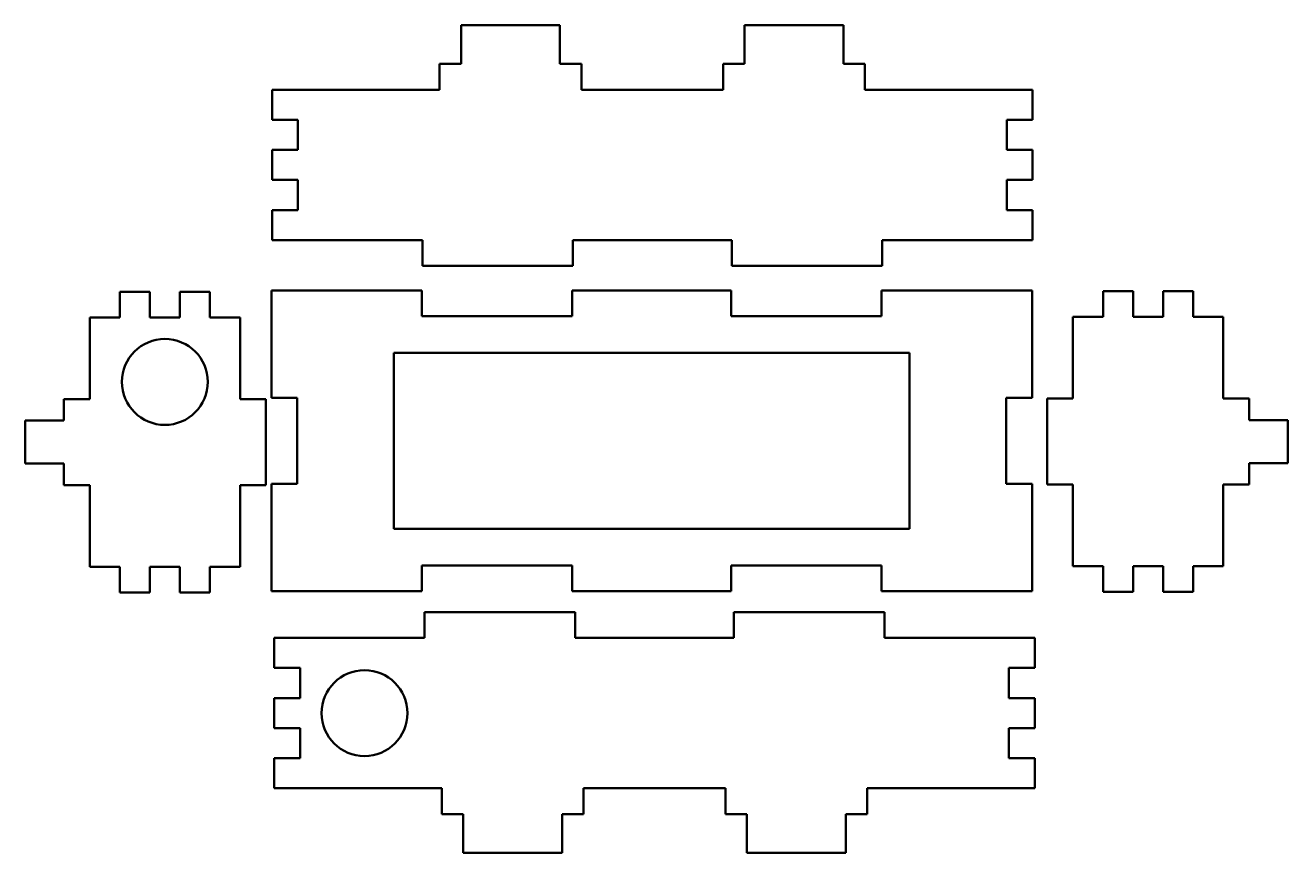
# Model space of a CAD drawing. Header units: millimetres. Extents: x -1222 to 1481, y -552 to 892.
# Drawn here: x 658.2 to 952, y 307 to 499.6 of the extents above; entities that cross this region are included whole.
import ezdxf

# ---------------------------------------------------------------- set-up
doc = ezdxf.new("R2010")
doc.units = ezdxf.units.MM
doc.header["$LTSCALE"] = 0.75
doc.layers.add('Visible', color=7, linetype='Continuous', lineweight=50)

msp = doc.modelspace()

# ---------------------------------------------------------------- linework, layer by layer
at = {"layer": 'Visible'}
for p, q in [((759.63152, 490.623873), (759.63152, 499.623873)), ((759.63152, 499.623873), (782.63152, 499.623873)), ((782.63152, 499.623873), (782.63152, 490.623873)), ((825.63152, 490.623873), (825.63152, 499.623873)), ((825.63152, 499.623873), (848.63152, 499.623873)), ((848.63152, 499.623873), (848.63152, 490.623873)), ((759.63152, 490.623873), (754.63152, 490.623873)), ((754.63152, 490.623873), (754.63152, 484.623873)), ((787.63152, 490.623873), (782.63152, 490.623873)), ((787.63152, 484.623873), (787.63152, 490.623873)), ((825.63152, 490.623873), (820.63152, 490.623873)), ((820.63152, 490.623873), (820.63152, 484.623873)), ((853.63152, 490.623873), (848.63152, 490.623873)), ((853.63152, 484.623873), (853.63152, 490.623873)), ((715.63152, 484.623873), (715.63152, 477.623873)), ((754.63152, 484.623873), (715.63152, 484.623873)), ((820.63152, 484.623873), (787.63152, 484.623873)), ((892.63152, 484.623873), (853.63152, 484.623873)), ((892.63152, 477.623873), (892.63152, 484.623873)), ((715.63152, 477.623873), (721.63152, 477.623873)), ((721.63152, 477.623873), (721.63152, 470.623873)), ((886.63152, 477.623873), (892.63152, 477.623873)), ((886.63152, 470.623873), (886.63152, 477.623873)), ((715.63152, 470.623873), (715.63152, 463.623873)), ((721.63152, 470.623873), (715.63152, 470.623873)), ((892.63152, 470.623873), (886.63152, 470.623873)), ((892.63152, 463.623873), (892.63152, 470.623873)), ((715.63152, 463.623873), (721.63152, 463.623873)), ((721.63152, 463.623873), (721.63152, 456.623873)), ((886.63152, 463.623873), (892.63152, 463.623873)), ((886.63152, 456.623873), (886.63152, 463.623873)), ((715.63152, 456.623873), (715.63152, 449.623873)), ((721.63152, 456.623873), (715.63152, 456.623873)), ((892.63152, 456.623873), (886.63152, 456.623873)), ((892.63152, 449.623873), (892.63152, 456.623873)), ((715.63152, 449.623873), (750.63152, 449.623873)), ((750.63152, 449.623873), (750.63152, 443.623873)), ((785.63152, 443.623873), (785.63152, 449.623873)), ((785.63152, 449.623873), (822.63152, 449.623873)), ((822.63152, 449.623873), (822.63152, 443.623873)), ((857.63152, 449.623873), (892.63152, 449.623873)), ((857.63152, 443.623873), (857.63152, 449.623873)), ((750.63152, 443.623873), (785.63152, 443.623873)), ((822.63152, 443.623873), (857.63152, 443.623873)), ((715.52418, 437.906331), (715.52418, 412.906331)), ((750.52418, 437.906331), (715.52418, 437.906331)), ((750.52418, 431.906331), (750.52418, 437.906331)), ((785.52418, 437.906331), (785.52418, 431.906331)), ((822.52418, 437.906331), (785.52418, 437.906331)), ((822.52418, 431.906331), (822.52418, 437.906331)), ((857.52418, 437.906331), (857.52418, 431.906331)), ((892.52418, 437.906331), (857.52418, 437.906331)), ((892.52418, 412.906331), (892.52418, 437.906331)), ((680.200364, 437.611761), (680.200364, 431.611761)), ((687.200364, 437.611761), (680.200364, 437.611761)), ((687.200364, 431.611761), (687.200364, 437.611761)), ((694.200364, 437.611761), (694.200364, 431.611761)), ((701.200364, 437.611761), (694.200364, 437.611761)), ((701.200364, 431.611761), (701.200364, 437.611761)), ((909.046732, 437.739235), (909.046732, 431.739235)), ((916.046732, 437.739235), (909.046732, 437.739235)), ((916.046732, 431.739235), (916.046732, 437.739235)), ((923.046732, 437.739235), (923.046732, 431.739235)), ((930.046732, 437.739235), (923.046732, 437.739235)), ((930.046732, 431.739235), (930.046732, 437.739235)), ((673.200364, 431.611761), (673.200364, 412.611761)), ((680.200364, 431.611761), (673.200364, 431.611761)), ((694.200364, 431.611761), (687.200364, 431.611761)), ((708.200364, 431.611761), (701.200364, 431.611761)), ((708.200364, 412.611761), (708.200364, 431.611761)), ((785.52418, 431.906331), (750.52418, 431.906331)), ((857.52418, 431.906331), (822.52418, 431.906331)), ((902.046732, 431.739235), (902.046732, 412.739235)), ((909.046732, 431.739235), (902.046732, 431.739235)), ((923.046732, 431.739235), (916.046732, 431.739235)), ((937.046732, 431.739235), (930.046732, 431.739235)), ((937.046732, 412.739235), (937.046732, 431.739235)), ((744.02418, 423.406331), (864.02418, 423.406331)), ((744.02418, 382.406331), (744.02418, 423.406331)), ((864.02418, 423.406331), (864.02418, 382.406331)), ((667.200364, 412.611761), (667.200364, 407.611761)), ((673.200364, 412.611761), (667.200364, 412.611761)), ((714.200364, 412.611761), (708.200364, 412.611761)), ((714.200364, 392.611761), (714.200364, 412.611761)), ((715.52418, 412.906331), (721.52418, 412.906331)), ((721.52418, 412.906331), (721.52418, 392.906331)), ((886.52418, 412.906331), (892.52418, 412.906331)), ((886.52418, 392.906331), (886.52418, 412.906331)), ((896.046732, 412.739235), (896.046732, 392.739235)), ((902.046732, 412.739235), (896.046732, 412.739235)), ((943.046732, 412.739235), (937.046732, 412.739235)), ((943.046732, 407.739235), (943.046732, 412.739235)), ((658.200364, 407.611761), (658.200364, 397.611761)), ((667.200364, 407.611761), (658.200364, 407.611761)), ((943.046732, 407.739235), (952.046732, 407.739235)), ((952.046732, 407.739235), (952.046732, 397.739235)), ((658.200364, 397.611761), (667.200364, 397.611761)), ((667.200364, 397.611761), (667.200364, 392.611761)), ((952.046732, 397.739235), (943.046732, 397.739235)), ((943.046732, 392.739235), (943.046732, 397.739235)), ((667.200364, 392.611761), (673.200364, 392.611761)), ((673.200364, 392.611761), (673.200364, 373.611761)), ((708.200364, 392.611761), (714.200364, 392.611761)), ((708.200364, 373.611761), (708.200364, 392.611761)), ((715.52418, 392.906331), (715.52418, 367.906331)), ((721.52418, 392.906331), (715.52418, 392.906331)), ((892.52418, 392.906331), (886.52418, 392.906331)), ((892.52418, 367.906331), (892.52418, 392.906331)), ((896.046732, 392.739235), (902.046732, 392.739235)), ((902.046732, 392.739235), (902.046732, 373.739235)), ((937.046732, 392.739235), (943.046732, 392.739235)), ((937.046732, 373.739235), (937.046732, 392.739235)), ((864.02418, 382.406331), (744.02418, 382.406331)), ((673.200364, 373.611761), (680.200364, 373.611761)), ((680.200364, 373.611761), (680.200364, 367.611761)), ((687.200364, 373.611761), (694.200364, 373.611761)), ((687.200364, 367.611761), (687.200364, 373.611761)), ((694.200364, 373.611761), (694.200364, 367.611761)), ((701.200364, 373.611761), (708.200364, 373.611761)), ((701.200364, 367.611761), (701.200364, 373.611761)), ((750.52418, 373.906331), (785.52418, 373.906331)), ((750.52418, 367.906331), (750.52418, 373.906331)), ((785.52418, 373.906331), (785.52418, 367.906331)), ((822.52418, 373.906331), (857.52418, 373.906331)), ((822.52418, 367.906331), (822.52418, 373.906331)), ((857.52418, 373.906331), (857.52418, 367.906331)), ((902.046732, 373.739235), (909.046732, 373.739235)), ((909.046732, 373.739235), (909.046732, 367.739235)), ((916.046732, 373.739235), (923.046732, 373.739235)), ((916.046732, 367.739235), (916.046732, 373.739235)), ((923.046732, 373.739235), (923.046732, 367.739235)), ((930.046732, 373.739235), (937.046732, 373.739235)), ((930.046732, 367.739235), (930.046732, 373.739235)), ((680.200364, 367.611761), (687.200364, 367.611761)), ((694.200364, 367.611761), (701.200364, 367.611761)), ((715.52418, 367.906331), (750.52418, 367.906331)), ((785.52418, 367.906331), (822.52418, 367.906331)), ((857.52418, 367.906331), (892.52418, 367.906331)), ((909.046732, 367.739235), (916.046732, 367.739235)), ((923.046732, 367.739235), (930.046732, 367.739235)), ((751.158633, 363.038048), (751.158633, 357.038048)), ((786.158633, 363.038048), (751.158633, 363.038048)), ((786.158633, 357.038048), (786.158633, 363.038048)), ((823.158633, 363.038048), (823.158633, 357.038048)), ((858.158633, 363.038048), (823.158633, 363.038048)), ((858.158633, 357.038048), (858.158633, 363.038048)), ((716.158633, 357.038048), (716.158633, 350.038048)), ((751.158633, 357.038048), (716.158633, 357.038048)), ((823.158633, 357.038048), (786.158633, 357.038048)), ((893.158633, 357.038048), (858.158633, 357.038048)), ((893.158633, 350.038048), (893.158633, 357.038048)), ((716.158633, 350.038048), (722.158633, 350.038048)), ((722.158633, 350.038048), (722.158633, 343.038048)), ((887.158633, 350.038048), (893.158633, 350.038048)), ((887.158633, 343.038048), (887.158633, 350.038048)), ((716.158633, 343.038048), (716.158633, 336.038048)), ((722.158633, 343.038048), (716.158633, 343.038048)), ((893.158633, 343.038048), (887.158633, 343.038048)), ((893.158633, 336.038048), (893.158633, 343.038048)), ((716.158633, 336.038048), (722.158633, 336.038048)), ((722.158633, 336.038048), (722.158633, 329.038048)), ((887.158633, 336.038048), (893.158633, 336.038048)), ((887.158633, 329.038048), (887.158633, 336.038048)), ((716.158633, 329.038048), (716.158633, 322.038048)), ((722.158633, 329.038048), (716.158633, 329.038048)), ((893.158633, 329.038048), (887.158633, 329.038048)), ((893.158633, 322.038048), (893.158633, 329.038048)), ((716.158633, 322.038048), (755.158633, 322.038048)), ((755.158633, 322.038048), (755.158633, 316.038048)), ((788.158633, 322.038048), (821.158633, 322.038048)), ((788.158633, 316.038048), (788.158633, 322.038048)), ((821.158633, 322.038048), (821.158633, 316.038048)), ((854.158633, 322.038048), (893.158633, 322.038048)), ((854.158633, 316.038048), (854.158633, 322.038048)), ((755.158633, 316.038048), (760.158633, 316.038048)), ((760.158633, 316.038048), (760.158633, 307.038048)), ((783.158633, 307.038048), (783.158633, 316.038048)), ((783.158633, 316.038048), (788.158633, 316.038048)), ((821.158633, 316.038048), (826.158633, 316.038048)), ((826.158633, 316.038048), (826.158633, 307.038048)), ((849.158633, 307.038048), (849.158633, 316.038048)), ((849.158633, 316.038048), (854.158633, 316.038048)), ((760.158633, 307.038048), (783.158633, 307.038048)), ((826.158633, 307.038048), (849.158633, 307.038048))]:
    msp.add_line(p, q, dxfattribs=at)
at = {"layer": 'Visible', "extrusion": (0, 0, -1)}
for centre in [(-690.700364, 416.611761), (-737.158633, 339.538048)]:
    msp.add_circle(centre, 10, dxfattribs=at)

doc.saveas('drawing.dxf')
